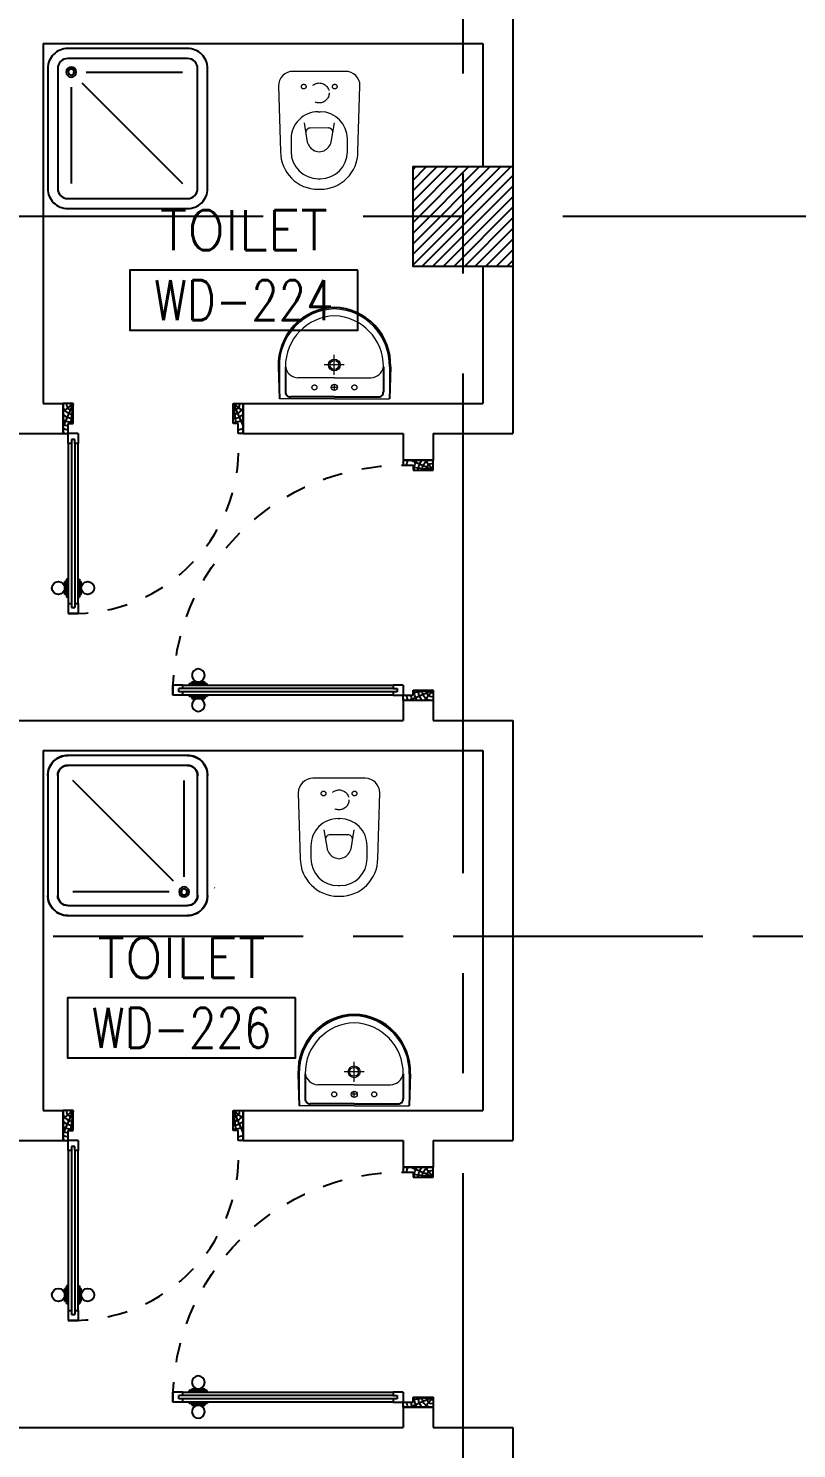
# Model space of a CAD drawing. Extents: x 88852.7 to 88945.7, y 39921.6 to 40001.1.
# Drawn here: x 88907.84 to 88911.68, y 39966.74 to 39973.84 of the extents above; entities that cross this region are included whole.
import ezdxf
from ezdxf.enums import TextEntityAlignment as Align

# ---------------------------------------------------------------- set-up
doc = ezdxf.new("R2010")
doc.units = 0
doc.header["$MEASUREMENT"] = 0
for name, pattern in [('CENTER', [2, 1.25, -0.25, 0.25, -0.25]), ('CENTERX2', [4, 2.5, -0.5, 0.5, -0.5]), ('DASHED', [0.75, 0.5, -0.25]), ('HIDDEN', [0.375, 0.25, -0.125]), ('HIDDEN2', [0.1875, 0.125, -0.0625])]:
    doc.linetypes.add(name, pattern=pattern)
doc.layers.get('0').update_dxf_attribs({"linetype": 'CONTINUOUS'})
for name, color, linetype in [('AXES', 11, 'CENTERX2'), ('AXES1', 11, 'CENTER'), ('COL', 2, 'CONTINUOUS'), ('DOOR', 7, 'CONTINUOUS'), ('FIX', 3, 'CONTINUOUS'), ('HAT', 8, 'CONTINUOUS'), ('RM-BOX', 4, 'CONTINUOUS'), ('RM-NAME', 2, 'CONTINUOUS'), ('RM-NO', 2, 'CONTINUOUS'), ('WALL', 4, 'CONTINUOUS')]:
    doc.layers.add(name, color=color, linetype=linetype)
doc.styles.add('ROMANS', font='ROMANS.shx', dxfattribs={"width": 0.6})

# ---------------------------------------------------------------- blocks, each defined once
blk = doc.blocks.new('SHR1')
at = {"layer": 'FIX'}
for p, q in [((-195.7, 195.7), (-700, 700)), ((-142.7, 217.7), (-142.7, 700)), ((-217.7, 142.7), (-700, 142.7))]:
    blk.add_line(p, q, dxfattribs=at)
for points in [[(-825, 125), (-825, 725, -0.414214), (-725, 825), (-125, 825, -0.414214), (-25, 725), (-25, 125, -0.414214), (-125, 25), (-725, 25, -0.414214)], [(-775, 125), (-775, 725, -0.414214), (-725, 775), (-125, 775, -0.414214), (-75, 725), (-75, 125, -0.414214), (-125, 75), (-725, 75, -0.414214)]]:
    blk.add_lwpolyline(points, format="xyb", close=True, dxfattribs=at)
for radius in [25, 15]:
    blk.add_circle((-142.7, 142.7), radius, dxfattribs=at)
blk = doc.blocks.new('WC1')
at = {"layer": 'FIX', "lineweight": 20}
for p, q in [((-210, 203.8), (-538, 193.8)), ((-475, 140.8), (-538, 140.8)), ((-394.8, 75.7), (-490.4, 60.1)), ((-137, 0), (-137, 130.8)), ((-727, 4.8), (-727, -4.8)), ((-674, 4.8), (-674, -4.8)), ((-533.7, 24.2), (-539.5, 0)), ((-539.5, 0), (-533.7, -24.2)), ((-339, 4.8), (-339, -4.8)), ((-137, -130.8), (-137, 0)), ((-490.4, -60.1), (-394.8, -75.7)), ((-538, -140.8), (-475, -140.8)), ((-538, -193.8), (-210, -203.8)), ((-213.2, -203.8), (-210, -203.8))]:
    blk.add_line(p, q, dxfattribs=at)
at = {"layer": 'FIX', "linetype": 'Continuous', "lineweight": 20}
blk.add_line((-420.1, -47.3), (-420.4, 44.6), dxfattribs=at)
at = {"layer": 'FIX', "linetype": 'HIDDEN', "lineweight": 20, "ltscale": 0.05}
for centre in [(-213.2, 77.5), (-213.2, -77.5)]:
    blk.add_circle(centre, 11.6, dxfattribs=at)
at = {"layer": 'FIX', "linetype": 'HIDDEN2', "lineweight": 20, "ltscale": 0.3}
blk.add_circle((-245, 0), 49.8, dxfattribs=at)
at = {"layer": 'FIX', "lineweight": 20}
for centre, radius, start, end in [((-538, 4.8), 189, 90, 180), ((-210, 130.8), 73, 360, 90), ((-538, 4.8), 136, 90, 180), ((-475, 4.8), 136, 360, 90), ((-473, -6.9), 68.2, 128.92417, 152.84682), ((-464.4, -17.6), 82, 108.49595, 128.92417), ((-538, -4.8), 189, 180, 270), ((-538, -4.8), 136, 180, 270), ((-473, 6.9), 68.2, 207.15318, 231.07583), ((-464.4, 17.6), 82, 231.07583, 251.50405), ((-475, -4.8), 136, 270, 0), ((-210, -130.8), 73, 270, 0)]:
    blk.add_arc(centre, radius, start, end, dxfattribs=at)
at = {"layer": 'FIX', "linetype": 'Continuous', "lineweight": 20}
for centre, start, end in [((-442.7, 45.5), 357.66621, 91.61215), ((-442.4, -45.6), 268.38785, 2.33379)]:
    blk.add_arc(centre, 22.3, start, end, dxfattribs=at)
blk = doc.blocks.new('LAV1')
at = {"layer": 'FIX', "linetype": 'DASHED', "lineweight": 20, "ltscale": 0.05}
for p, q in [((49.5, 220), (-50.5, 220)), ((-0.5, 170), (-0.5, 270)), ((-0.5, 170), (-0.5, 270))]:
    blk.add_line(p, q, dxfattribs=at)
at = {"layer": 'FIX', "linetype": 'ByBlock', "ltscale": 0.3}
for p, q in [((-280, 210), (-275, 50)), ((-245, 210), (-245, 85)), ((245, 210), (245, 85)), ((280, 210), (275, 50)), ((0, 60), (-220.2, 60)), ((0, 60), (220.2, 60))]:
    blk.add_line(p, q, dxfattribs=at)
at = {"layer": 'FIX', "linetype": 'Continuous', "lineweight": 20}
for p, q in [((-275, 210), (-275, 50)), ((0, 155), (-181.4, 155)), ((0, 155), (181.4, 155)), ((275, 210), (275, 50)), ((0, 50), (-275, 50)), ((0, 50), (-252.5, 50)), ((0, 50), (275, 50)), ((0, 50), (252.5, 50))]:
    blk.add_line(p, q, dxfattribs=at)
at = {"layer": 'FIX', "lineweight": 20}
for p, q in [((15.6, 107.5), (-15.5, 107.5)), ((0, 92), (0, 123))]:
    blk.add_line(p, q, dxfattribs=at)
for centre, radius in [((-0.5, 220), 29.5), ((-0.5, 220), 22.5), ((0, 107.5), 15.5)]:
    blk.add_circle(centre, radius, dxfattribs=at)
at = {"layer": 'FIX', "linetype": 'HIDDEN', "lineweight": 20, "ltscale": 0.05}
for centre in [(-100, 107.5), (100, 107.5)]:
    blk.add_circle(centre, 12.4, dxfattribs=at)
at = {"layer": 'FIX', "linetype": 'ByBlock', "ltscale": 0.3}
for centre, radius, start, end in [((6.9, 220), 287, 91.37765, 182.00641), ((-6.9, 220), 287, 357.99359, 88.62235), ((-220.1, 84.9), 24.9, 179.70214, 269.94861), ((220.1, 84.9), 24.9, 270.05139, 0.29786)]:
    blk.add_arc(centre, radius, start, end, dxfattribs=at)
at = {"layer": 'FIX', "linetype": 'Continuous', "lineweight": 20}
for centre, radius, start, end in [((8.4, 216.7), 283.4, 91.6988, 181.35097), ((-8.4, 216.7), 283.4, 358.64903, 88.3012), ((7.6, 212.5), 252.7, 91.73281, 180.48842), ((-7.6, 212.5), 252.7, 359.51158, 88.26719), ((-179.2, 221.8), 66.9, 190.20056, 268.07863), ((179.2, 221.8), 66.9, 271.92137, 349.79944)]:
    blk.add_arc(centre, radius, start, end, dxfattribs=at)
blk = doc.blocks.new('RM1')
at = {"layer": 'RM-BOX'}
blk.add_lwpolyline([(569.9, -200), (-569.9, -200), (-569.9, -500), (569.9, -500)], close=True, dxfattribs=at)
at = {"layer": 'RM-NAME', "style": 'ROMANS'}
for tag, p in [('ROOMNAME1', (0, 323.8)), ('ROOMNAME2', (0, 0))]:
    blk.add_attdef(tag, text='', height=200, dxfattribs=at).set_placement(p, align=Align.MIDDLE)
at = {"layer": 'RM-NO', "style": 'ROMANS', "width": 0.8}
blk.add_attdef('ROOMNO', text='', height=200, dxfattribs=at).set_placement((0, -350), align=Align.MIDDLE)
blk = doc.blocks.new('DOOR90')
at = {"layer": 'DOOR', "linetype": 'ByBlock'}
for p, q in [((0, 0), (-150, 0)), ((-200, -25), (-1000, -25)), ((-200, -42), (-1000, -42)), ((-200, -58), (-1000, -58)), ((-1000, -75), (-200, -75))]:
    blk.add_line(p, q, dxfattribs=at)
at = {"layer": 'DOOR', "color": 0, "linetype": 'ByBlock'}
for p, q in [((-150, 0), (-150, -25)), ((-150, 0), (0, 0)), ((0, -50), (0, 0)), ((-1050, -25), (-1050, -75)), ((-1050, -75), (-1050, -25)), ((-1000, -25), (-1050, -25)), ((-1020, -42), (-1020, -58)), ((-1000, -42), (-1020, -42)), ((-1000, -58), (-1020, -58)), ((-1000, -25), (-1000, -42)), ((-1000, -58), (-1000, -75)), ((-967.6, -25), (-967.6, -17.8)), ((-877.6, -17.8), (-967.6, -17.8)), ((-955, -17.8), (-955, -8.8)), ((-955, -8.8), (-890.2, -8.8)), ((-955, -17.8), (-890.2, -17.8)), ((-890.2, -17.8), (-890.2, -8.8)), ((-877.6, -25), (-877.6, -17.8)), ((-200, -42), (-200, -25)), ((-200, -25), (-150, -25)), ((-180, -42), (-200, -42)), ((-200, -75), (-200, -58)), ((-200, -58), (-180, -58)), ((-180, -58), (-180, -42)), ((-150, -75), (-150, -25)), ((-150, -25), (-100, -25)), ((-100, -25), (-100, -50)), ((-100, -50), (0, -50)), ((-1000, -75), (-1050, -75)), ((-967.6, -75), (-967.6, -82.2)), ((-877.6, -82.2), (-967.6, -82.2)), ((-955, -82.2), (-955, -91.2)), ((-955, -82.2), (-890.2, -82.2)), ((-955, -91.2), (-890.2, -91.2)), ((-890.2, -82.2), (-890.2, -91.2)), ((-877.6, -75), (-877.6, -82.2)), ((-150, -75), (-200, -75)), ((-100, -850), (0, -850)), ((-100, -875), (-100, -850)), ((0, -850), (0, -900)), ((-150, -900), (-150, -875)), ((-150, -875), (-100, -875)), ((0, -900), (-150, -900)), ((-150, -900), (0, -900))]:
    blk.add_line(p, q, dxfattribs=at)
at = {"layer": 'DOOR', "color": 9, "linetype": 'ByBlock'}
for p, q in [((0, -50), (-113.7, 0)), ((0, -50), (-40.1, 0)), ((0, -50), (-100, -36.6)), ((0, -850), (-113.7, -900)), ((0, -850), (-100, -863.4)), ((0, -850), (-40.1, -900))]:
    blk.add_line(p, q, dxfattribs=at)
at = {"layer": 'DOOR', "color": 0, "linetype": 'ByBlock'}
for centre in [(-922.6, 23.5), (-922.6, -123.5)]:
    blk.add_circle(centre, 32.4, dxfattribs=at)
at = {"layer": 'DOOR', "color": 9, "linetype": 'ByBlock'}
for centre, radius, start, end in [((0, -50), 74.4, 137.77643, 180), ((0, -50), 54.4, 113.20738, 180), ((0, -50), 154.4, 161.10529, 166.28577), ((0, -50), 134.4, 158.15985, 169.28002), ((0, -50), 114.4, 154.08384, 167.37743), ((0, -50), 94.4, 148.01819, 180), ((0, -50), 34.4, 90, 180), ((0, -50), 14.4, 90, 180), ((0, -850), 94.4, 180, 211.98181), ((0, -850), 74.4, 180, 222.22357), ((0, -850), 54.4, 180, 246.79262), ((0, -850), 34.4, 180, 270), ((0, -850), 14.4, 180, 270), ((0, -850), 154.4, 193.71423, 198.89471), ((0, -850), 134.4, 190.71998, 201.84015)]:
    blk.add_arc(centre, radius, start, end, dxfattribs=at)
at = {"layer": 'DOOR', "linetype": 'HIDDEN', "ltscale": 0.5}
blk.add_arc((-222.2, -50), 828.2, 178.27012, 275.00304, dxfattribs=at)
blk = doc.blocks.new('DOOR100')
at = {"layer": 'DOOR', "color": 0, "linetype": 'ByBlock'}
for p, q in [((-76.1, 1251.1), (-76.1, 1301.1)), ((-76.1, 1301.1), (-26.1, 1301.1)), ((-26.1, 1301.1), (-76.1, 1301.1)), ((-26.1, 1251.1), (-26.1, 1301.1)), ((-83.3, 1128.7), (-83.3, 1218.7)), ((-76.1, 1218.7), (-83.3, 1218.7)), ((-59.1, 1251.1), (-76.1, 1251.1)), ((-59.1, 1251.1), (-59.1, 1271.1)), ((-43.1, 1271.1), (-59.1, 1271.1)), ((-43.1, 1251.1), (-43.1, 1271.1)), ((-26.1, 1251.1), (-43.1, 1251.1)), ((-26.1, 1218.7), (-18.9, 1218.7)), ((-18.9, 1128.7), (-18.9, 1218.7)), ((-92.3, 1206.1), (-92.3, 1141.3)), ((-83.3, 1206.1), (-92.3, 1206.1)), ((-83.3, 1141.3), (-92.3, 1141.3)), ((-83.3, 1206.1), (-83.3, 1141.3)), ((-18.9, 1206.1), (-18.9, 1141.3)), ((-18.9, 1206.1), (-9.9, 1206.1)), ((-18.9, 1141.3), (-9.9, 1141.3)), ((-9.9, 1206.1), (-9.9, 1141.3)), ((-76.1, 1128.7), (-83.3, 1128.7)), ((-26.1, 1128.7), (-18.9, 1128.7)), ((-1201.1, 0), (-1201.1, 150)), ((-1201.1, 150), (-1176.1, 150)), ((-1201.1, 150), (-1201.1, 0)), ((-1176.1, 150), (-1176.1, 100)), ((-76.1, 200), (-59.1, 200)), ((-76.1, 150), (-76.1, 200)), ((-76.1, 150), (-26.1, 150)), ((-59.1, 200), (-59.1, 180)), ((-59.1, 180), (-43.1, 180)), ((-43.1, 200), (-26.1, 200)), ((-43.1, 180), (-43.1, 200)), ((-26.1, 200), (-26.1, 150)), ((-1.1, 150), (-26.1, 150)), ((-26.1, 150), (-26.1, 100)), ((-1.1, 150), (-1.1, 0)), ((-1176.1, 100), (-1151.1, 100)), ((-1151.1, 100), (-1151.1, 0)), ((-51.1, 100), (-51.1, 0)), ((-26.1, 100), (-51.1, 100)), ((-1151.1, 0), (-1201.1, 0)), ((-51.1, 0), (-1.1, 0))]:
    blk.add_line(p, q, dxfattribs=at)
at = {"layer": 'DOOR', "linetype": 'ByBlock'}
for p, q in [((-76.1, 1251.1), (-76.1, 200)), ((-59.1, 200), (-59.1, 1251.1)), ((-43.1, 200), (-43.1, 1251.1)), ((-26.1, 200), (-26.1, 1251.1))]:
    blk.add_line(p, q, dxfattribs=at)
at = {"layer": 'DOOR', "color": 9, "linetype": 'ByBlock'}
for p, q in [((-1151.1, 0), (-1201.1, 113.7)), ((-1151.1, 0), (-1164.4, 100)), ((-51.1, 0), (-1.1, 113.7)), ((-51.1, 0), (-37.7, 100)), ((-1151.1, 0), (-1201.1, 40.1)), ((-51.1, 0), (-1.1, 40.1))]:
    blk.add_line(p, q, dxfattribs=at)
at = {"layer": 'DOOR', "color": 0, "linetype": 'ByBlock'}
for centre in [(-124.6, 1173.7), (22.5, 1173.7)]:
    blk.add_circle(centre, 32.4, dxfattribs=at)
at = {"layer": 'DOOR', "linetype": 'HIDDEN', "ltscale": 0.5}
blk.add_arc((-26.8, 151.9), 1149.2, 89.96096, 180.09315, dxfattribs=at)
at = {"layer": 'DOOR', "color": 9, "linetype": 'ByBlock'}
for centre, radius, start, end in [((-1151.1, 0), 154.4, 103.71423, 108.89471), ((-51.1, 0), 154.4, 71.10529, 76.28577), ((-1151.1, 0), 134.4, 100.71998, 111.84015), ((-1151.1, 0), 94.4, 90, 121.98181), ((-1151.1, 0), 74.4, 90, 132.22357), ((-51.1, 0), 94.4, 58.01819, 90), ((-51.1, 0), 74.4, 47.77643, 90), ((-51.1, 0), 134.4, 68.15985, 79.28002), ((-51.1, 0), 114.4, 64.08384, 77.37743), ((-1151.1, 0), 54.4, 90, 156.79262), ((-1151.1, 0), 34.4, 90, 180), ((-1151.1, 0), 14.4, 90, 180), ((-51.1, 0), 54.4, 23.20738, 90), ((-51.1, 0), 34.4, 0, 90), ((-51.1, 0), 14.4, 0, 90)]:
    blk.add_arc(centre, radius, start, end, dxfattribs=at)
blk = doc.blocks.new('*X574')
at = {"color": 0}
for p, q in [((227928.6, 162698), (228420.3, 163189.7)), ((227928.6, 162751), (228367.3, 163189.7)), ((227928.6, 162804), (228314.3, 163189.7)), ((227928.6, 162857.1), (228261.2, 163189.7)), ((227928.6, 162910.1), (228208.2, 163189.7)), ((227928.6, 162963.1), (228155.2, 163189.7)), ((227928.6, 163016.2), (228102.1, 163189.7)), ((227928.6, 163069.2), (228049.1, 163189.7)), ((227928.6, 163122.2), (227996.1, 163189.7)), ((227928.6, 163175.3), (227943, 163189.7)), ((227973.4, 162689.7), (228428.6, 163144.9)), ((228026.4, 162689.7), (228428.6, 163091.9)), ((228079.4, 162689.7), (228428.6, 163038.9)), ((228132.5, 162689.7), (228428.6, 162985.8)), ((228185.5, 162689.7), (228428.6, 162932.8)), ((228238.5, 162689.7), (228428.6, 162879.8)), ((228291.6, 162689.7), (228428.6, 162826.7)), ((228344.6, 162689.7), (228428.6, 162773.7)), ((228397.6, 162689.7), (228428.6, 162720.7))]:
    blk.add_line(p, q, dxfattribs=at)
blk = doc.blocks.new('COL50')
at = {"layer": 'COL'}
blk.add_lwpolyline([(-250, 250), (-250, -250), (250, -250), (250, 250)], close=True, dxfattribs=at)

msp = doc.modelspace()

# ---------------------------------------------------------------- linework, layer by layer
at = {"layer": 'AXES'}
for p, q in [((88910.0103, 39921.6153), (88910.0103, 40000.4279)), ((88945.0103, 39972.8996), (88876.9703, 39972.8996))]:
    msp.add_line(p, q, dxfattribs=at)
at = {"layer": 'AXES1'}
msp.add_line((88935.2103, 39969.2996), (88876.9703, 39969.2996), dxfattribs=at)
at = {"layer": 'FIX'}
for p, q in [((88908.6333, 39970.2046), (88908.0333, 39970.2046)), ((88908.6333, 39970.1546), (88908.0333, 39970.1546)), ((88907.9333, 39970.1046), (88907.9333, 39969.5046)), ((88907.9833, 39970.1046), (88907.9833, 39969.5046)), ((88908.6156, 39969.5972), (88908.6156, 39970.0796)), ((88908.6833, 39969.5046), (88908.6833, 39970.1046)), ((88908.7333, 39969.5046), (88908.7333, 39970.1046)), ((88908.5406, 39969.5222), (88908.0583, 39969.5222)), ((88908.0333, 39969.4546), (88908.6333, 39969.4546)), ((88908.0333, 39969.4046), (88908.6333, 39969.4046))]:
    msp.add_line(p, q, dxfattribs=at)
at = {"layer": 'FIX', "color": 32, "linetype": 'DASHED', "lineweight": 20, "ltscale": 0.05}
msp.add_line((88909.5158, 39968.6226), (88909.4158, 39968.6226), dxfattribs=at)
at = {"layer": 'FIX', "extrusion": (0, 0, -1)}
for centre, major_axis, start_param, end_param in [((88908.0333, 39970.1046), (-0.0707, 0.0707), 5.497787, 7.068583), ((88908.6333, 39970.1046), (-0.0707, 0.0707), 0.785398, 2.356194), ((88908.0333, 39970.1046), (-0.0354, 0.0354), 5.497787, 7.068583), ((88908.6333, 39970.1046), (-0.0354, 0.0354), 0.785398, 2.356194), ((88908.6156, 39969.5222), (-0.0177, 0.0177), 3.926991, 10.210176), ((88908.0333, 39969.5046), (-0.0707, 0.0707), 3.926991, 5.497787), ((88908.0333, 39969.5046), (0.0354, 0.0354), 2.356194, 3.926991), ((88908.6156, 39969.5222), (-0.0106, 0.0106), 3.926991, 10.210176), ((88908.6333, 39969.5046), (0.0707, 0.0707), 0.785398, 2.356194), ((88908.6333, 39969.5046), (0.0354, 0.0354), 0.785398, 2.356194)]:
    msp.add_ellipse(centre, major_axis=major_axis, ratio=1, start_param=start_param, end_param=end_param, dxfattribs=at)
at = {"layer": 'WALL', "linetype": 'ByBlock'}
for p, q in [((88910.2603, 39973.9146), (88910.2603, 39971.8146)), ((88907.9103, 39973.7646), (88907.9103, 39971.9646)), ((88910.1103, 39973.7646), (88910.1103, 39973.1496)), ((88910.1103, 39972.6496), (88910.1103, 39971.9646)), ((88908.0103, 39971.9646), (88908.0103, 39971.8146)), ((88908.9103, 39971.9646), (88908.9103, 39971.8146)), ((88909.7103, 39971.8146), (88909.7103, 39971.6801)), ((88909.8603, 39971.8146), (88909.8603, 39971.6801)), ((88909.8603, 39971.6801), (88909.7103, 39971.6801)), ((88909.7103, 39970.4801), (88909.7103, 39970.3796)), ((88909.8603, 39970.4801), (88909.7103, 39970.4801)), ((88909.8603, 39970.4801), (88909.8603, 39970.3796)), ((88910.2603, 39970.3796), (88910.2603, 39968.2796)), ((88907.9103, 39970.2296), (88907.9103, 39968.4296)), ((88910.1103, 39970.2296), (88910.1103, 39968.4296)), ((88908.0103, 39968.4296), (88908.0103, 39968.2796)), ((88909.7103, 39968.2796), (88909.7103, 39968.1451)), ((88909.8603, 39968.2796), (88909.8603, 39968.1451)), ((88909.8603, 39968.1451), (88909.7103, 39968.1451)), ((88909.7103, 39966.9451), (88909.7103, 39966.8446)), ((88909.8603, 39966.9451), (88909.7103, 39966.9451)), ((88909.8603, 39966.9451), (88909.8603, 39966.8446)), ((88910.2603, 39966.8446), (88910.2603, 39965.9496))]:
    msp.add_line(p, q, dxfattribs=at)
at = {"layer": 'WALL'}
for p, q in [((88907.9103, 39973.7646), (88910.1103, 39973.7646)), ((88907.9103, 39971.9646), (88908.0103, 39971.9646)), ((88908.9103, 39971.9646), (88910.1103, 39971.9646)), ((88907.7603, 39971.8146), (88908.0103, 39971.8146)), ((88908.9103, 39971.8146), (88909.7103, 39971.8146)), ((88909.8603, 39971.8146), (88910.2603, 39971.8146)), ((88903.0603, 39970.3796), (88909.7103, 39970.3796)), ((88909.8603, 39970.3796), (88910.2603, 39970.3796)), ((88907.9103, 39970.2296), (88910.1103, 39970.2296)), ((88907.9103, 39968.4296), (88908.0103, 39968.4296)), ((88908.9103, 39968.4296), (88910.1103, 39968.4296)), ((88907.7603, 39968.2796), (88908.0103, 39968.2796)), ((88908.9103, 39968.2796), (88909.7103, 39968.2796)), ((88909.8603, 39968.2796), (88910.2603, 39968.2796)), ((88903.0603, 39966.8446), (88909.7103, 39966.8446)), ((88909.8603, 39966.8446), (88910.2603, 39966.8446))]:
    msp.add_line(p, q, dxfattribs=at)
at = {"layer": 'WALL', "color": 250, "linetype": 'ByBlock', "ltscale": 0.3}
msp.add_line((88908.7658, 39969.5447), (88908.7678, 39969.5427), dxfattribs=at)
at = {"layer": 'WALL', "linetype": 'ByBlock', "ltscale": 0.3}
msp.add_lwpolyline([(88909.7603, 39973.1496), (88910.2603, 39973.1496), (88910.2603, 39972.6496), (88909.7603, 39972.6496)], close=True, dxfattribs=at)

# ---------------------------------------------------------------- block references
at = {"layer": 'COL', "xscale": -0.001000000003841706, "yscale": 0.000999999996565748, "zscale": 0.001}
msp.add_blockref('COL50', (88910.0103, 39972.8996), dxfattribs=at)
at = {"layer": 'DOOR', "color": 0, "linetype": 'ByBlock', "yscale": 0.000999999996565748, "zscale": 0.001, "rotation": 90}
for name, p, xscale in [('DOOR90', (88908.0103, 39971.9646), 0.000999999996565748), ('DOOR100', (88909.8603, 39970.4801), -0.000999999996565748), ('DOOR90', (88908.0103, 39968.4296), 0.000999999996565748), ('DOOR100', (88909.8603, 39966.9451), -0.000999999996565748)]:
    msp.add_blockref(name, p, dxfattribs=dict(at, xscale=xscale))
at = {"layer": 'FIX', "yscale": 0.000999999996565748, "zscale": 0.001}
for name, p, xscale, rotation in [('SHR1', (88907.9083, 39973.7646), -0.000999999996565748, 270), ('WC1', (88909.2913, 39973.7626), 0.000999999996565748, 90), ('SHR1', (88908.7583, 39969.3796), -0.000999999996565748, 90), ('WC1', (88909.3903, 39970.2276), 0.000999999996565748, 90)]:
    msp.add_blockref(name, p, dxfattribs=dict(at, xscale=xscale, rotation=rotation))
at = {"layer": 'FIX', "xscale": 0.001000000003841706, "yscale": 0.000999999996565748, "zscale": 0.001}
for p in [(88909.3673, 39971.9376), (88909.4663, 39968.4026)]:
    msp.add_blockref('LAV1', p, dxfattribs=at)
at = {"layer": 'HAT', "xscale": 0.001000000003841706, "yscale": 0.000999999996565748, "zscale": 0.001}
msp.add_blockref('*X574', (88681.8317, 39809.9598), dxfattribs=at)
at = {"layer": 'RM-NAME', "xscale": 0.001000000003841706, "yscale": 0.000999999996565748, "zscale": 0.001}
for p, values in [((88908.9138, 39972.8312), {'ROOMNO': 'WD-224', 'ROOMNAME2': 'TOILET'}), ((88908.6025, 39969.1921), {'ROOMNO': 'WD-226', 'ROOMNAME2': 'TOILET'})]:
    msp.add_blockref('RM1', p, dxfattribs=at).add_auto_attribs(values)

doc.saveas('drawing.dxf')
